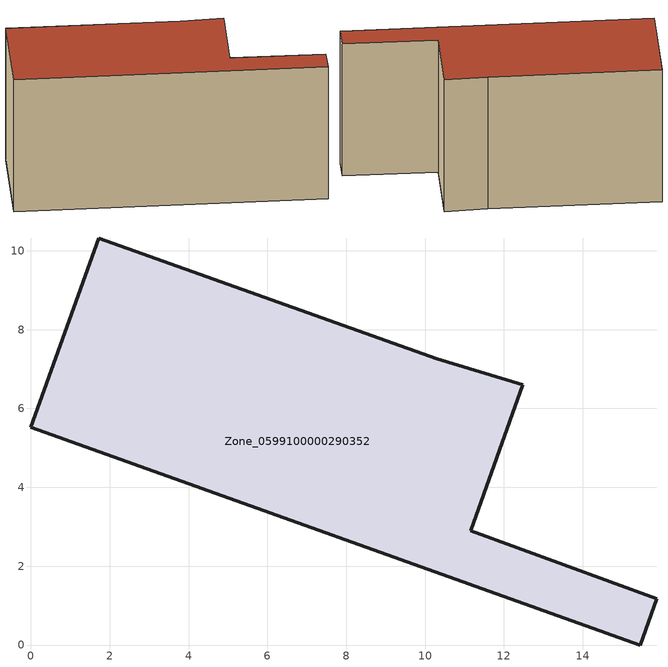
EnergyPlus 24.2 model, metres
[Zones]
Zone_0599100000290352
 floor ground (C_G): 0,5.53 1.72,10.32 10.29,7.26 12.48,6.6 11.16,2.89 15.87,1.18 15.46,0 z0
 wall outside (C_F): 15.46,0 15.87,1.18 11.16,2.89 12.48,6.6 10.29,7.26 1.72,10.32 0,5.53 15.46,0 z0:8.08
 roof outside (C_R): 1.72,10.32 0,5.53 15.46,0 15.87,1.18 11.16,2.89 12.48,6.6 10.29,7.26 z8.08
[BUILDING]
Pand.0599100000290352: North Axis=0; Terrain=City; Loads Convergence Tolerance Value=0.04; Temperature Convergence Tolerance Value=0.4; Solar Distribution=FullExterior; Maximum Number of Warmup Days=25; Minimum Number of Warmup Days=1
[Site:Location]
Rotterdam.The.Hague.AP_ZH_NLD Design_Conditions: Latitude=51.96; Longitude=4.45; Time Zone=1; Elevation=-4.5
[SITE:GROUNDTEMPERATURE:BUILDINGSURFACE]
18, 18, 18, 18, 18, 18, 18, 18, 18, 18, 18, 18
[MATERIAL] Thermal Absorptance=0.9; Solar Absorptance=0.7; Visible Absorptance=0.7
Name | Roughness | Thickness | Conductivity | Density | Specific Heat
G.TI.1975-1991 | MediumSmooth | 0.15 | 0.288461 | 540 | 1210
F.TI.1975-1991 | Rough | 0.3 | 0.230769 | 1920 | 840
R.TI.1975-1991 | MediumRough | 0.2 | 0.153846 | 1500 | 1000
[CONSTRUCTION]
C_G: G.TI.1975-1991
C_F: F.TI.1975-1991
C_R: R.TI.1975-1991
[ZONE]
Zone_0599100000290352: Type=1; Multiplier=1; Ceiling Height=Autocalculate; Volume=Autocalculate; Floor Area=autocalculate; Part of Total Floor Area=Yes
[ZONEINFILTRATION:DESIGNFLOWRATE]
Infil_Zone_0599100000290352: Zone or ZoneList or Space or SpaceList=Zone_0599100000290352; Schedule=AlwaysOn; Design Flow Rate Calculation Method=Flow/Area; Flow Rate per Floor Area=0.003; Constant Term Coefficient=1; Temperature Term Coefficient=0; Velocity Term Coefficient=0; Velocity Squared Term Coefficient=0
[HVACTEMPLATE:ZONE:IDEALLOADSAIRSYSTEM]
Zone_0599100000290352: Maximum Heating Supply Air Temperature=50; Minimum Cooling Supply Air Temperature=13; Maximum Heating Supply Air Humidity Ratio=0.0156; Minimum Cooling Supply Air Humidity Ratio=0.0077; Heating Limit=NoLimit; Cooling Limit=NoLimit; Dehumidification Control Type=ConstantSensibleHeatRatio; Cooling Sensible Heat Ratio=0.7; Dehumidification Setpoint=60; Humidification Control Type=None; Humidification Setpoint=30; Outdoor Air Method=None; Outdoor Air Flow Rate per Person=0.00944; Outdoor Air Flow Rate per Zone Floor Area=0; Outdoor Air Flow Rate per Zone=0; Demand Controlled Ventilation Type=None; Outdoor Air Economizer Type=NoEconomizer; Heat Recovery Type=None; Sensible Heat Recovery Effectiveness=0.7; Latent Heat Recovery Effectiveness=0.65
[ZONECONTROL:THERMOSTAT]
ThermostatControl_Zone_0599100000290352: Zone or ZoneList=Zone_0599100000290352; Control Type Schedule=DualSetpointControlType; Control 1=Thermostat_Zone_0599100000290352; Temperature Difference Between Cutout And Setpoint=0
[THERMOSTATSETPOINT:DUALSETPOINT]
Thermostat_Zone_0599100000290352: Heating Setpoint Temperature Schedule=HeatingSetpoint_Zone_0599100000290352; Cooling Setpoint Temperature Schedule=CoolingSetpoint_Zone_0599100000290352
[SCHEDULE:COMPACT]
HeatingSetpoint_Zone_0599100000290352: Through: 12/31, For: AllDays, Until: 24:00, 21
CoolingSetpoint_Zone_0599100000290352: Through: 12/31, For: AllDays, Until: 24:00, 24
DualSetpointControlType: Through: 12/31, For: AllDays, Until: 24:00, 4
AlwaysOn: Through: 12/31, For: AllDays, Until: 24:00, 1
